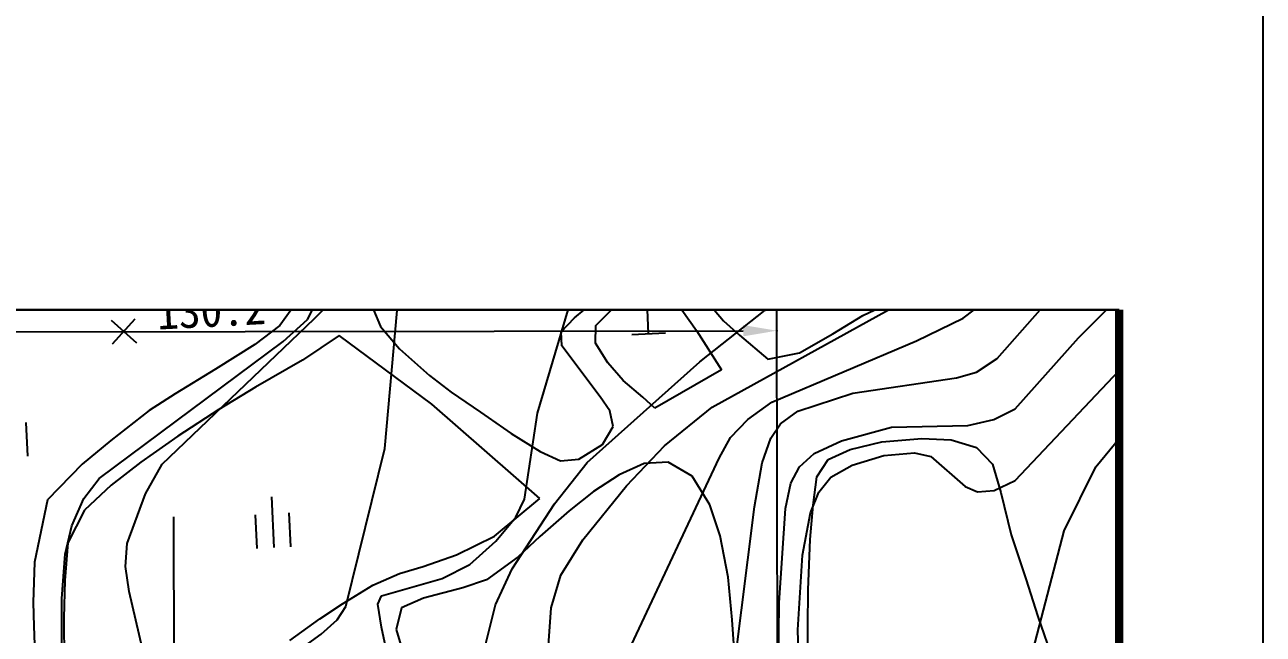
# Model space of a CAD drawing. Header units: millimetres. Extents: x 14054 to 14850, y 1103 to 1809.
# Drawn here: x 14776.6 to 14849.9, y 1522.2 to 1558.3 of the extents above; entities that cross this region are included whole.
import ezdxf
from ezdxf.xclip import XClip

# ---------------------------------------------------------------- set-up
doc = ezdxf.new("R2010")
doc.units = ezdxf.units.MM
doc.header["$LTSCALE"] = 10
doc.header["$MEASUREMENT"] = 0
doc.header["$XCLIPFRAME"] = 2
doc.linetypes.add('A-CENTR01', pattern=[2, 1.25, -0.25, 0.25, -0.25])
doc.layers.add('TN-MACL', color=6, linetype='A-CENTR01')
doc.layers.add('TZ-BASE', color=253, linetype='Continuous')
doc.layers.add('TX-PAPR', color=2, linetype='Continuous', plot=False)
doc.styles.add('HANA', font='GulimChe.ttf')

# ---------------------------------------------------------------- blocks, each defined once
blk = doc.blocks.new('JD-SSG3')
at = {"layer": 'TZ-BASE'}
for p, q in [((651.94, 74.419, 131), (654.077, 78.714, 131)), ((665.554, 68.873, 134), (668.467, 78.665, 134)), ((679.032, 74.968, 135), (685.508, 78.734, 135)), ((657.251, 74.956, 133), (657.685, 77.181, 133)), ((652.321, 74.449, 132), (654.644, 76.845, 132)), ((651.726, 76.067, 130.061), (650.301, 74.068, 130.061)), ((669.933, 74.994, 135.228), (671.172, 75.926, 135.228)), ((672.134, 73.582, 134.952), (672.01, 75.979, 134.952)), ((655.813, 75.09, 135.191), (656.249, 74.001, 135.191)), ((656.51, 66.785, 133), (657.251, 74.956, 133)), ((667.739, 74.509, 135.191), (668.942, 75.534, 135.191)), ((669.007, 74.06, 135.228), (669.933, 74.994, 135.228)), ((674.094, 75.008, 135.228), (674.97, 73.77, 135.228)), ((675.166, 71.921, 135), (679.032, 74.968, 135)), ((675.68, 75.405, 135.191), (676.575, 74.331, 135.191)), ((675.9, 69.224, 136), (686.778, 75.244, 136)), ((684.825, 74.655, 135.191), (686.449, 75.456, 135.191)), ((690.767, 74.501, 137), (691.823, 75.319, 137)), ((692.778, 72.106, 138), (695.655, 75.388, 138)), ((697.592, 73.339, 139), (699.389, 75.141, 139)), ((640.317, 74.386, 130.221), (641.802, 73.047, 130.221)), ((640.39, 72.974, 130.221), (641.729, 74.459, 130.221)), ((643.329, 65.853, 132), (652.321, 74.449, 132)), ((650.495, 73.122, 131), (651.94, 74.419, 131)), ((666.962, 73.685, 135.191), (667.739, 74.509, 135.191)), ((676.575, 74.331, 135.191), (677.51, 73.498, 135.191)), ((683.033, 73.578, 135.191), (684.825, 74.655, 135.191)), ((688, 73.165, 137), (690.767, 74.501, 137)), ((650.301, 74.068, 130.061), (648.81, 72.93, 130.061)), ((653.816, 73.463, 133.534), (651.636, 72.02, 133.534)), ((659.299, 69.4, 133.534), (653.816, 73.463, 133.534)), ((656.249, 74.001, 135.191), (657.384, 72.688, 135.191)), ((666.994, 72.856, 135.191), (666.962, 73.685, 135.191)), ((668.984, 73.011, 135.228), (669.007, 74.06, 135.228)), ((671.136, 73.531, 134.952), (673.133, 73.634, 134.952)), ((674.97, 73.77, 135.228), (676.449, 71.442, 135.228)), ((677.51, 73.498, 135.191), (679.196, 72.071, 135.191)), ((681.075, 72.448, 135.191), (683.033, 73.578, 135.191)), ((693.843, 69.139, 139), (697.592, 73.339, 139)), ((639.597, 65.004, 131), (650.495, 73.122, 131)), ((648.81, 72.93, 130.061), (646.48, 71.475, 130.061)), ((657.384, 72.688, 135.191), (659.161, 71.113, 135.191)), ((669.26, 69.843, 135.191), (666.994, 72.856, 135.191)), ((669.713, 71.847, 135.228), (668.984, 73.011, 135.228)), ((679.434, 69.532, 137), (688, 73.165, 137)), ((651.636, 72.02, 133.534), (648.847, 70.415, 133.534)), ((668.486, 65.958, 135), (675.166, 71.921, 135)), ((679.196, 72.071, 135.191), (681.075, 72.448, 135.191)), ((691.557, 71.31, 138), (692.778, 72.106, 138)), ((646.48, 71.475, 130.061), (644.107, 70.02, 130.061)), ((670.628, 70.811, 135.228), (669.713, 71.847, 135.228)), ((676.449, 71.442, 135.228), (672.497, 69.162, 135.228)), ((690.37, 70.969, 138), (691.557, 71.31, 138)), ((693.84, 64.893, 140), (700.026, 71.435, 140)), ((648.847, 70.415, 133.534), (646.686, 69.083, 133.534)), ((659.161, 71.113, 135.191), (660.443, 70.112, 135.191)), ((671.782, 69.829, 135.228), (670.628, 70.811, 135.228)), ((684.235, 70.062, 138), (690.37, 70.969, 138)), ((644.107, 70.02, 130.061), (642.553, 69.03, 130.061)), ((660.443, 70.112, 135.191), (662.186, 68.943, 135.191)), ((669.845, 69.012, 135.191), (669.26, 69.843, 135.191)), ((672.497, 69.162, 135.228), (671.782, 69.829, 135.228)), ((680.968, 68.991, 138), (684.235, 70.062, 138)), ((642.553, 69.03, 130.061), (640.287, 67.26, 130.061)), ((646.686, 69.083, 133.534), (644.247, 67.513, 133.534)), ((665.693, 63.824, 133.534), (659.299, 69.4, 133.534)), ((662.186, 68.943, 135.191), (664.002, 67.662, 135.191)), ((670.024, 68.09, 135.191), (669.845, 69.012, 135.191)), ((673.08, 66.933, 136), (675.9, 69.224, 136)), ((678.009, 68.506, 137), (679.434, 69.532, 137)), ((679.936, 68.252, 138), (680.968, 68.991, 138)), ((692.575, 68.499, 139), (693.843, 69.139, 139)), ((635.371, 66.328, 129.85), (635.268, 68.325, 129.85)), ((664.777, 63.78, 134), (665.554, 68.873, 134)), ((676.989, 67.443, 137), (678.009, 68.506, 137)), ((679.378, 67.388, 138), (679.936, 68.252, 138)), ((691.043, 68.151, 139), (692.575, 68.499, 139)), ((644.247, 67.513, 133.534), (642.067, 65.979, 133.534)), ((664.002, 67.662, 135.191), (665.708, 66.604, 135.191)), ((669.411, 67.026, 135.191), (670.024, 68.09, 135.191)), ((683.557, 67.24, 139), (686.523, 68.04, 139)), ((686.523, 68.04, 139), (691.043, 68.151, 139)), ((640.287, 67.26, 130.061), (638.586, 65.848, 130.061)), ((654.197, 57.426, 133), (656.51, 66.785, 133)), ((668.007, 66.15, 135.191), (669.411, 67.026, 135.191)), ((670.82, 64.575, 136), (673.08, 66.933, 136)), ((676.315, 66.203, 137), (676.989, 67.443, 137)), ((678.862, 65.931, 138), (679.378, 67.388, 138)), ((681.942, 66.497, 139), (683.557, 67.24, 139)), ((684.063, 66.724, 142.702), (685.944, 67.174, 142.702)), ((685.944, 67.174, 142.702), (688.32, 67.382, 142.702)), ((688.32, 67.382, 142.702), (690.05, 67.299, 142.702)), ((690.05, 67.299, 142.702), (691.557, 66.849, 142.702)), ((691.557, 66.849, 142.702), (692.49, 65.849, 142.702)), ((698.62, 65.695, 141), (700.024, 67.41, 141)), ((665.708, 66.604, 135.191), (666.92, 66.045, 135.191)), ((666.92, 66.045, 135.191), (668.007, 66.15, 135.191)), ((671.121, 55.169, 137), (676.315, 66.203, 137)), ((681.075, 65.699, 139), (681.942, 66.497, 139)), ((682.103, 65.115, 142.702), (682.772, 66.142, 142.702)), ((682.772, 66.142, 142.702), (684.063, 66.724, 142.702)), ((684.189, 65.793, 140), (686.066, 66.368, 140)), ((686.066, 66.368, 140), (687.871, 66.524, 140)), ((687.871, 66.524, 140), (688.85, 66.305, 140)), ((688.85, 66.305, 140), (690.885, 64.539, 140)), ((638.586, 65.848, 130.061), (636.531, 63.743, 130.061)), ((642.067, 65.979, 133.534), (640.31, 64.607, 133.534)), ((642.343, 64.105, 132), (643.329, 65.853, 132)), ((666.556, 63.507, 135), (668.486, 65.958, 135)), ((671.871, 65.889, 137.29), (670.395, 65.234, 137.29)), ((673.29, 65.973, 137.29), (671.871, 65.889, 137.29)), ((674.721, 65.155, 137.29), (673.29, 65.973, 137.29)), ((678.409, 63.336, 138), (678.862, 65.931, 138)), ((680.552, 64.741, 139), (681.075, 65.699, 139)), ((682.93, 65.083, 140), (684.189, 65.793, 140)), ((692.49, 65.849, 142.702), (692.997, 64.19, 142.702)), ((696.74, 61.905, 141), (698.62, 65.695, 141)), ((638.687, 63.816, 131), (639.597, 65.004, 131)), ((640.31, 64.607, 133.534), (638.737, 63.143, 133.534)), ((668.231, 61.374, 136), (670.82, 64.575, 136)), ((670.395, 65.234, 137.29), (668.861, 64.23, 137.29)), ((675.761, 63.456, 137.29), (674.721, 65.155, 137.29)), ((680.247, 63.235, 139), (680.552, 64.741, 139)), ((681.872, 63.422, 142.702), (682.103, 65.115, 142.702)), ((682.209, 64.204, 140), (682.93, 65.083, 140)), ((690.885, 64.539, 140), (691.598, 64.228, 140)), ((692.6, 64.306, 140), (693.84, 64.893, 140)), ((637.971, 62.21, 131), (638.687, 63.816, 131)), ((641.253, 61.167, 132), (642.343, 64.105, 132)), ((649.794, 63.918, 132.466), (649.949, 60.922, 132.466)), ((663.011, 61.593, 133.534), (665.693, 63.824, 133.534)), ((668.861, 64.23, 137.29), (667.419, 63.096, 137.29)), ((681.723, 62.982, 140), (682.209, 64.204, 140)), ((691.598, 64.228, 140), (692.6, 64.306, 140)), ((692.997, 64.19, 142.702), (693.609, 61.683, 142.702)), ((636.531, 63.743, 130.061), (635.759, 60.063, 130.061)), ((638.737, 63.143, 133.534), (637.751, 61.197, 133.534)), ((664.044, 59.655, 135), (666.556, 63.507, 135)), ((664.274, 62.717, 134), (664.777, 63.78, 134)), ((667.419, 63.096, 137.29), (665.699, 61.578, 137.29)), ((676.377, 61.611, 137.29), (675.761, 63.456, 137.29)), ((677.244, 54.064, 138), (678.409, 63.336, 138)), ((679.862, 57.651, 139), (680.247, 63.235, 139)), ((681.696, 61.398, 142.702), (681.872, 63.422, 142.702)), ((644.103, -0.235), (644.019, 62.75)), ((648.95, 60.87, 132.466), (648.847, 62.867, 132.466)), ((650.948, 60.973, 132.466), (650.844, 62.971, 132.466)), ((663.089, 61.306, 134), (664.274, 62.717, 134)), ((681.243, 60.469, 140), (681.723, 62.982, 140)), ((637.591, 60.522, 131), (637.971, 62.21, 131)), ((676.842, 59.161, 137.29), (676.377, 61.611, 137.29)), ((693.609, 61.683, 142.702), (694.46, 59.064, 142.702)), ((694.897, 54.87, 141), (696.74, 61.905, 141)), ((637.751, 61.197, 133.534), (637.555, 58.971, 133.534)), ((641.161, 59.804, 132), (641.253, 61.167, 132)), ((660.759, 60.501, 133.534), (663.011, 61.593, 133.534)), ((661.551, 59.925, 134), (663.089, 61.306, 134)), ((665.699, 61.578, 137.29), (664.404, 60.37, 137.29)), ((666.926, 59.288, 136), (668.231, 61.374, 136)), ((681.587, 58.417, 142.702), (681.696, 61.398, 142.702)), ((637.378, 57.905, 131), (637.591, 60.522, 131)), ((658.785, 59.794, 133.534), (660.759, 60.501, 133.534)), ((664.404, 60.37, 137.29), (662.537, 59.018, 137.29)), ((680.966, 56.058, 140), (681.243, 60.469, 140)), ((635.759, 60.063, 130.061), (635.68, 57.667, 130.061)), ((641.378, 58.323, 132), (641.161, 59.804, 132)), ((657.384, 59.378, 133.534), (658.785, 59.794, 133.534)), ((659.911, 59.089, 134), (661.551, 59.925, 134)), ((663.07, 57.524, 135), (664.044, 59.655, 135)), ((637.555, 58.971, 133.534), (637.506, 56.762, 133.534)), ((654.005, 57.592, 133.534), (655.797, 58.706, 133.534)), ((655.797, 58.706, 133.534), (657.384, 59.378, 133.534)), ((656.319, 58.064, 134), (659.911, 59.089, 134)), ((662.537, 59.018, 137.29), (661.135, 58.547, 137.29)), ((666.364, 57.356, 136), (666.926, 59.288, 136)), ((677.086, 56.637, 137.29), (676.842, 59.161, 137.29)), ((694.46, 59.064, 142.702), (695.184, 56.833, 142.702)), ((643.102, 50.929, 132), (641.378, 58.323, 132)), ((656.091, 57.579, 134), (656.319, 58.064, 134)), ((661.135, 58.547, 137.29), (658.794, 57.934, 137.29)), ((681.52, 52.857, 142.702), (681.587, 58.417, 142.702)), ((635.68, 57.667, 130.061), (635.725, 56.279, 130.061)), ((637.377, 53.101, 131), (637.378, 57.905, 131)), ((652.657, 56.697, 133.534), (654.005, 57.592, 133.534)), ((653.691, 56.642, 133), (654.197, 57.426, 133)), ((656.318, 56.215, 134), (656.091, 57.579, 134)), ((657.502, 57.352, 137.29), (657.181, 56.065, 137.29)), ((658.794, 57.934, 137.29), (657.502, 57.352, 137.29)), ((662.237, 54.228, 135), (663.07, 57.524, 135)), ((666.173, 54.565, 136), (666.364, 57.356, 136)), ((679.791, 51.882, 139), (679.862, 57.651, 139)), ((637.506, 56.762, 133.534), (637.528, 54.166, 133.534)), ((650.882, 55.419, 133.534), (652.657, 56.697, 133.534)), ((652.746, 55.802, 133), (653.691, 56.642, 133)), ((677.256, 54.096, 137.29), (677.086, 56.637, 137.29)), ((695.184, 56.833, 142.702), (696.108, 54.158, 142.702)), ((635.725, 56.279, 130.061), (635.99, 49.238, 130.061)), ((645.33, 50.459, 133), (652.746, 55.802, 133)), ((657.939, 48.662, 134), (656.318, 56.215, 134)), ((657.181, 56.065, 137.29), (657.778, 54.074, 137.29)), ((681.063, 53.029, 140), (680.966, 56.058, 140))]:
    blk.add_line(p, q, dxfattribs=at)
at = {"layer": 'TZ-BASE', "linetype": 'ByBlock'}
for p, q in [((679.759, 52.233), (679.73, 75.256)), ((402.014, 73.399), (677.732, 73.753))]:
    blk.add_line(p, q, dxfattribs=at)
blk.add_point((679.732, 73.756), dxfattribs=at)
blk.add_solid([(677.731, 74.087), (677.732, 73.42), (679.732, 73.756)], dxfattribs=at)
at = {"layer": 'TZ-BASE', "style": 'HANA'}
blk.add_text('130.2', height=2, rotation=2.96834, dxfattribs=at).set_placement((643.057, 73.82, 130.22))

msp = doc.modelspace()

# ---------------------------------------------------------------- linework, layer by layer
at = {"layer": 'TN-MACL', "const_width": 0.5}
msp.add_lwpolyline([(14841.361, 1541.395), (14841.361, 1391.395)], dxfattribs=at)
at = {"layer": 'TX-PAPR'}
msp.add_lwpolyline([(14053.889, 1103.051), (14849.889, 1103.051), (14849.889, 1619.051), (14053.889, 1619.051)], close=True, dxfattribs=at)
at = {"layer": 'TX-PAPR', "flags": 128}
msp.add_lwpolyline([(14841.361, 1541.395), (14841.361, 1391.395), (14141.362, 1391.395), (14141.362, 1541.395)], close=True, dxfattribs=at)

# ---------------------------------------------------------------- block references
at = {"layer": 'TZ-BASE'}
ref = msp.add_blockref('JD-SSG3', (14141.362, 1466.395), dxfattribs=at)
XClip(ref).set_block_clipping_path([(-0.0000000005, -74.9999998167), (699.9994600031, 75.0000001883)])

doc.saveas('drawing.dxf')
